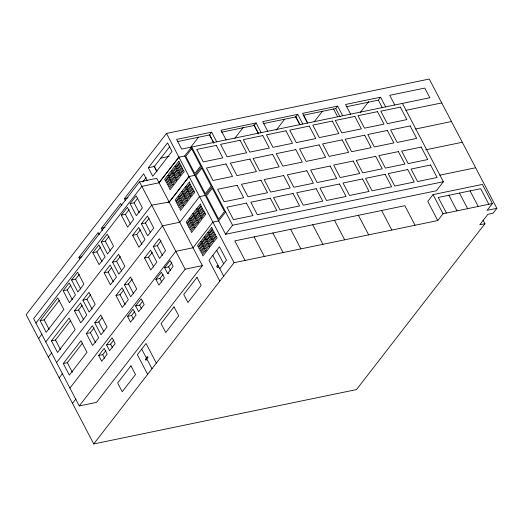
<?xml version="1.0" encoding="UTF-8"?>
<svg xmlns="http://www.w3.org/2000/svg" width="523" height="523" viewBox="0 0 523 523"><rect width="100%" height="100%" fill="white"/><g stroke="black" fill="none" stroke-linecap="round" stroke-linejoin="round"><path stroke-width="0.78" d="M484.932 223.713L479.781 224.779L487.92 214.273L493.071 213.207L496.85 208.324L429.265 79.045L166.51 133.417L26.15 314.676L93.735 443.955L356.49 389.583L484.932 223.713L483.069 220.157M79.653 258.8L78.914 257.381L98.161 232.532L99.272 234.657M102.554 230.421L101.442 228.29L120.682 203.44L121.794 205.572M125.533 200.747L124.422 198.616L143.662 173.767L147.375 180.866M148.323 167.746L167.569 142.897L172.021 151.409L152.775 176.264L148.323 167.746L154.383 166.491L169.681 146.741M139.517 181.893L33.622 318.644L79.261 405.946L96.493 402.377L202.381 265.632L156.743 178.33L139.517 181.893L185.155 269.195L79.261 405.946M142.746 181.932L146.179 177.5M35.95 323.103L141.844 186.358L159.077 182.789L178.918 157.162L184.691 155.972L191.68 146.95L232.572 225.25L225.59 234.271L184.691 155.972M130.083 203.669L136.13 195.864L142.387 207.84L136.346 215.646L130.083 203.669L134.123 202.832L137.843 198.027M121.356 215.169L127.403 207.363L133.666 219.34L127.619 227.145L121.356 215.169L125.402 214.332L129.122 209.527M63.159 290.716L69.206 282.91L75.469 294.887L69.422 302.693L63.159 290.716L67.206 289.879L70.925 285.074M40.121 320.704L57.778 297.901L63.839 309.492L46.181 332.301L40.121 320.704L44.161 319.873L59.367 300.228M71.586 279.995L77.633 272.189L83.896 284.166L77.849 291.971L71.586 279.995L75.573 279.171L79.293 274.366M92.819 252.701L98.86 244.895L105.123 256.871L99.076 264.677L92.819 252.701L96.86 251.864L100.579 247.059M101.24 241.979L107.287 234.173L113.55 246.15L107.503 253.962L101.24 241.979L105.286 241.142L109.006 236.344M38.63 338.544L41.971 334.014M190.32 147.78L198.616 137.072M45.776 341.892L151.67 205.147L169.158 202.081L189.058 176.545L194.811 175.342L201.793 166.314M177.611 141.576L209.475 134.986L211.652 132.175L216.705 141.844M141.406 223.811L147.453 216.006L153.71 227.982L147.669 235.788L141.406 223.811L145.446 222.975L149.166 218.176M132.679 235.311L138.726 227.505L144.989 239.482L138.941 247.287L132.679 235.311L136.719 234.474L140.439 229.669M74.482 310.858L80.529 303.052L86.792 315.029L80.745 322.835L74.482 310.858L78.528 310.021L82.248 305.216M82.909 300.137L88.956 292.331L95.219 304.308L89.172 312.113L82.909 300.137L86.949 299.3L90.669 294.501M51.437 340.852L69.101 318.043L75.162 329.634L57.504 352.443L51.437 340.852L55.484 340.015L70.69 320.377M104.142 272.849L110.183 265.043L116.446 277.02L110.399 284.826L104.142 272.849L108.183 272.012L111.438 267.809M112.563 262.128L118.61 254.322L124.873 266.299L118.826 274.104L112.563 262.128L116.609 261.291L120.329 256.486M189.058 176.545L169.21 202.172L168.079 202.27M56.582 362.57L162.476 225.825L179.709 222.255L199.551 196.628L205.304 195.439L212.292 186.417M234.801 138.327L243.11 127.592M153.259 246.49L159.299 238.684L165.562 250.661L159.522 258.467L153.259 246.49L157.299 245.653L161.019 240.848M144.531 257.989L150.578 250.184L156.841 262.16L150.794 269.966L144.531 257.989L148.571 257.153L152.291 252.348M86.334 333.537L92.381 325.731L98.644 337.708L92.597 345.513L86.334 333.537L90.374 332.7L94.094 327.895M63.29 363.531L80.954 340.721L87.014 352.312L69.35 375.122L63.29 363.531L67.336 362.694L82.542 343.049M94.761 322.815L100.808 315.009L107.065 326.986L101.024 334.792L94.761 322.815L98.801 321.978L102.057 317.775M115.988 295.521L122.036 287.715L128.298 299.692L122.251 307.498L115.988 295.521L120.035 294.684L123.755 289.886M124.415 284.806L130.462 277L136.725 288.977L130.678 296.783L124.415 284.806L128.455 283.969L132.175 279.164M221.307 132.247L254.171 125.448L256.087 122.977L261.14 132.646M59.197 377.887L62.603 373.481M69.919 388.066L175.813 251.321L193.039 247.758L212.887 222.131L218.627 220.941L225.616 211.92M164.601 267.698L170.132 260.552L173.152 266.325L167.615 273.47L164.601 267.698L168.641 266.861L171.871 262.69M155.867 279.321L161.404 272.176L164.418 277.948L158.887 285.094L155.867 279.321L159.907 278.484L163.137 274.314M127.52 316.35L133.051 309.204L136.072 314.977L130.534 322.122L127.52 316.35L131.561 315.513L134.784 311.342M135.614 305.929L141.145 298.783L144.165 304.563L138.634 311.708L135.614 305.929L139.654 305.099L142.884 300.928M106.581 344.951L112.118 337.806L115.138 343.585L109.601 350.73L106.581 344.951L110.628 344.114L113.851 339.95M98.67 355.49L104.201 348.344L107.222 354.117L101.691 361.262L98.67 355.49L102.711 354.653L105.94 350.488M276.183 130.142L284.643 119.218M72.527 403.383L75.94 398.977M263.252 123.644L295.757 116.917L297.737 114.36L302.797 124.029M314.107 121.918L322.423 111.183M307.426 122.84L303.458 115.243L335.727 108.568L337.636 106.104L342.689 115.773M219.823 268.75L226.472 260.16L219.464 246.758L208.971 260.31L219.843 281.106M93.735 443.955L234.095 262.696L437.777 220.549L443.046 213.744L492.398 203.532L482.389 184.397L433.044 194.608L427.775 201.414L437.777 220.549M360.308 112.438L368.728 101.56M346.461 106.738L378.325 100.148L380.594 97.213L385.647 106.882M402.481 103.443L443.373 181.743L436.391 190.764L225.59 234.271M492.398 203.532L487.129 210.338L496.85 208.324M159.012 182.671L178.918 157.162M48.351 357.137L51.77 352.75M415.628 129.024L451.467 121.506M211.652 132.175L176.604 139.425L181.658 149.094L429.834 97.736L424.781 88.067L389.733 95.323L394.793 104.992M256.087 122.977L221.039 130.227L226.093 139.903M297.737 114.36L262.696 121.611L267.75 131.28M337.636 106.104L302.588 113.354L307.642 123.023M380.594 97.213L345.553 104.463L350.606 114.132M160.358 158.214L169.047 156.416M405.861 110.327L441.745 102.92M124.422 198.616L127.998 197.877M425.624 149.846L462.312 142.256M101.442 228.29L105.025 227.551M439.745 175.185L475.642 167.752M232.572 225.25L443.373 181.743M78.914 257.381L81.869 256.767M185.155 269.195L202.381 265.632M167.615 273.47L168.962 273.189M488.842 204.271L480.696 188.692L438.248 197.478L446.394 213.051M470.085 190.888L478.225 206.467M459.475 193.085L467.614 208.664M448.865 195.282L457.004 210.854M433.044 194.608L443.046 213.744M378.325 100.148L382.293 107.745M415.059 225.25L404.835 205.689L234.82 240.874L245.045 260.428M335.727 108.568L340.061 116.858M333.576 109.013L337.551 116.609M381.627 210.494L391.851 230.055M358.412 215.299L368.637 234.853M295.861 116.773L299.999 124.683M295.757 116.917L299.731 124.513M334.459 220.255L344.683 239.815M312.715 224.753L322.946 244.313M253.825 124.598L258.715 133.953M254.171 125.448L258.506 133.738M290.651 229.316L300.875 248.876M272.856 233.003L283.08 252.563M209.69 134.816L211.573 138.412M212.325 139.85L213.829 142.727M209.475 134.986L213.809 143.269M254.106 236.88L264.331 256.44M166.51 133.417L234.095 262.696M216.659 250.38L223.667 263.782M212.815 255.342L223.687 276.137M154.383 166.491L156.985 171.459M153.886 165.928L156.521 170.962M168.641 266.861L170.524 270.469M145.446 222.975L150.238 232.134M157.299 245.653L162.457 255.518M134.123 202.832L139.281 212.698M159.907 278.484L161.797 282.093M136.719 234.474L141.877 244.339M148.571 257.153L153.729 267.018M125.402 214.332L130.554 224.197M139.654 305.099L141.543 308.707M116.609 261.291L121.761 271.156M128.455 283.969L133.613 293.834M105.286 241.142L110.438 251.007M131.561 315.513L133.443 319.122M156.325 363.125L146.054 343.48L137.372 354.686L147.643 374.331M108.183 272.012L113.341 281.871M120.035 294.684L125.187 304.549M96.86 251.864L102.018 261.729M141.713 349.083L151.984 368.728M110.628 344.114L112.51 347.723M86.949 299.3L92.107 309.165M98.801 321.978L103.959 331.844M75.573 279.171L80.732 289.029M102.711 354.653L104.6 358.262M78.528 310.021L83.68 319.886M90.374 332.7L95.532 342.565M67.206 289.879L72.357 299.738M55.484 340.015L60.472 349.56M67.336 362.694L72.324 372.239M44.161 319.873L49.149 329.418M167.759 175.31L164.647 179.317L165.34 180.638L168.445 176.624L167.759 175.31M171.374 170.635L168.269 174.643L168.962 175.963L172.067 171.949L171.374 170.635M175.048 165.889L171.943 169.897L172.629 171.217L175.741 167.21L175.048 165.889M178.827 161.234L175.721 165.242L176.414 166.562L179.52 162.555L178.827 161.234M168.837 177.375L165.732 181.383L166.419 182.704L169.524 178.689L168.837 177.375M172.551 172.682L169.445 176.689L170.132 178.01L173.237 173.996L172.551 172.682M179.801 163.451L176.696 167.458L177.389 168.779L180.494 164.765L179.801 163.451M176.244 168.216L173.133 172.23L173.826 173.544L176.931 169.537L176.244 168.216M191.699 148.761L185.822 156.351L194.791 173.525L200.669 165.935L191.699 148.761M170.021 179.637L166.915 183.645L167.602 184.965L170.707 180.951L170.021 179.637M173.767 174.957L170.661 178.964L171.348 180.285L174.453 176.271L173.767 174.957M177.336 170.308L174.231 174.316L174.917 175.636L178.023 171.622L177.336 170.308M181.017 165.706L177.912 169.72L178.605 171.034L181.71 167.027L181.017 165.706M171.198 181.893L168.092 185.907L168.785 187.221L171.89 183.213L171.198 181.893M174.937 177.205L171.832 181.22L172.518 182.534L175.623 178.526L174.937 177.205M178.65 172.61L175.545 176.617L176.231 177.938L179.337 173.93L178.65 172.61M182.298 167.968L179.193 171.975L179.879 173.296L182.985 169.282L182.298 167.968M172.492 184.364L169.387 188.378L170.073 189.692L173.178 185.685L172.492 184.364M176.14 179.722L173.035 183.73L173.728 185.05L176.833 181.036L176.14 179.722M179.801 174.911L176.696 178.918L177.382 180.239L180.487 176.231L179.801 174.911M183.488 170.191L180.383 174.198L181.076 175.519L184.181 171.505L183.488 170.191M178.232 196.099L175.127 200.106L175.813 201.427L178.918 197.413L178.232 196.099M181.847 191.425L178.742 195.432L179.435 196.753L182.54 192.739L181.847 191.425M185.521 186.678L182.416 190.692L183.109 192.006L186.214 187.999L185.521 186.678M189.306 182.024L186.201 186.038L186.888 187.352L189.993 183.344L189.306 182.024M201.813 168.131L195.935 175.721L205.284 193.621L211.168 186.031L201.813 168.131M179.311 198.165L176.205 202.172L176.892 203.493L179.997 199.479L179.311 198.165M183.024 193.471L179.919 197.478L180.605 198.799L183.71 194.785L183.024 193.471M190.28 184.24L187.175 188.247L187.862 189.568L190.967 185.56L190.28 184.24M186.718 189.006L183.612 193.02L184.299 194.34L187.404 190.326L186.718 189.006M180.494 200.427L177.389 204.434L178.075 205.755L181.18 201.741L180.494 200.427M184.24 195.746L181.135 199.753L181.821 201.074L184.926 197.06L184.24 195.746M187.809 191.098L184.704 195.105L185.39 196.426L188.496 192.418L187.809 191.098M191.49 186.495L188.385 190.509L189.078 191.823L192.183 187.816L191.49 186.495M181.671 202.682L178.565 206.696L179.258 208.01L182.364 204.003L181.671 202.682M185.41 197.995L182.305 202.009L182.991 203.323L186.096 199.315L185.41 197.995M189.123 193.399L186.018 197.406L186.704 198.727L189.81 194.719L189.123 193.399M192.771 188.757L189.666 192.765L190.352 194.085L193.458 190.071L192.771 188.757M182.965 205.153L179.86 209.167L180.546 210.481L183.651 206.474L182.965 205.153M186.613 200.512L183.508 204.519L184.201 205.84L187.306 201.832L186.613 200.512M190.274 195.7L187.169 199.714L187.855 201.028L190.967 197.021L190.274 195.7M193.968 190.98L190.862 194.987L191.549 196.308L194.654 192.294L193.968 190.98M212.312 188.228L206.435 195.824L218.607 219.124L224.485 211.534L212.312 188.228M189.28 218.137L186.175 222.151L186.861 223.465L189.967 219.457L189.28 218.137M192.902 213.462L189.797 217.476L190.483 218.791L193.588 214.783L192.902 213.462M196.57 208.723L193.464 212.73L194.157 214.051L197.263 210.037L196.57 208.723M200.355 204.062L197.249 208.076L197.936 209.396L201.041 205.382L200.355 204.062M190.359 220.203L187.254 224.21L187.947 225.531L191.052 221.523L190.359 220.203M194.072 215.509L190.967 219.523L191.66 220.837L194.765 216.829L194.072 215.509M201.329 206.278L198.224 210.292L198.91 211.606L202.015 207.598L201.329 206.278M197.766 211.05L194.661 215.058L195.347 216.378L198.452 212.371L197.766 211.05M191.542 222.465L188.437 226.479L189.123 227.793L192.229 223.785L191.542 222.465M195.288 217.784L192.183 221.798L192.869 223.112L195.975 219.104L195.288 217.784M198.858 213.136L195.752 217.15L196.445 218.464L199.551 214.456L198.858 213.136M202.545 208.54L199.44 212.547L200.126 213.868L203.231 209.854L202.545 208.54M192.726 224.727L189.62 228.734L190.307 230.055L193.412 226.041L192.726 224.727M196.458 220.039L193.353 224.047L194.04 225.367L197.145 221.353L196.458 220.039M200.172 215.437L197.066 219.451L197.753 220.765L200.865 216.757L200.172 215.437M203.82 210.795L200.714 214.809L201.401 216.123L204.506 212.116L203.82 210.795M194.013 227.198L190.908 231.205L191.601 232.526L194.706 228.512L194.013 227.198M197.668 222.55L194.563 226.564L195.249 227.878L198.354 223.87L197.668 222.55M201.322 217.745L198.217 221.752L198.91 223.073L202.015 219.059L201.322 217.745M205.016 213.018L201.911 217.025L202.597 218.346L205.702 214.338L205.016 213.018M200.636 241.521L197.531 245.529L198.224 246.849L201.329 242.835L200.636 241.521M204.258 236.847L201.152 240.855L201.839 242.175L204.944 238.161L204.258 236.847M207.932 232.101L204.826 236.108L205.513 237.429L208.618 233.421L207.932 232.101M211.71 227.446L208.605 231.454L209.298 232.774L212.403 228.767L211.71 227.446M201.715 243.587L198.609 247.595L199.302 248.915L202.408 244.901L201.715 243.587M205.428 238.893L202.323 242.901L203.016 244.221L206.121 240.207L205.428 238.893M212.684 229.662L209.579 233.67L210.266 234.99L213.377 230.976L212.684 229.662M209.122 234.428L206.016 238.442L206.709 239.756L209.815 235.749L209.122 234.428M202.898 245.849L199.793 249.857L200.486 251.177L203.591 247.163L202.898 245.849M206.644 241.168L203.539 245.176L204.232 246.496L207.337 242.482L206.644 241.168M210.213 236.52L207.108 240.528L207.801 241.848L210.906 237.834L210.213 236.52M213.9 231.918L210.795 235.932L211.482 237.246L214.587 233.238L213.9 231.918M204.081 248.105L200.976 252.119L201.662 253.433L204.768 249.425L204.081 248.105M207.814 243.417L204.709 247.431L205.402 248.745L208.507 244.738L207.814 243.417M211.527 238.821L208.422 242.829L209.115 244.149L212.22 240.142L211.527 238.821M215.175 234.18L212.07 238.187L212.763 239.508L215.868 235.494L215.175 234.18M205.369 250.576L202.264 254.59L202.957 255.904L206.062 251.896L205.369 250.576M212.684 241.123L209.579 245.137L210.266 246.451L213.371 242.443L212.684 241.123M209.023 245.934L205.918 249.942L206.605 251.262L209.71 247.255L209.023 245.934M216.372 236.403L213.266 240.41L213.959 241.731L217.065 237.717L216.372 236.403M174.022 306.844L161.071 323.56L165.752 332.517L178.703 315.8L174.022 306.844M196.981 277.386L183.756 294.469L187.947 302.49L201.172 285.408L196.981 277.386M130.94 365.825L117.655 382.973L122.225 391.714L135.503 374.56L130.94 365.825M377.508 111.654L357.974 115.701L364.492 128.168L384.026 124.128L377.508 111.654M332.314 121.088L312.78 125.128L319.305 137.601L338.839 133.561L332.314 121.088M354.849 116.407L335.315 120.453L341.839 132.92L361.367 128.88L354.849 116.407M240.096 140.301L220.569 144.341L227.087 156.815L246.621 152.775L240.096 140.301M262.808 135.601L243.273 139.648L249.791 152.115L269.325 148.074L262.808 135.601M285.976 130.822L266.442 134.862L272.967 147.336L292.494 143.295L285.976 130.822M400.337 107.143L380.809 111.183L387.327 123.657L406.861 119.61L400.337 107.143M309.283 126.102L289.755 130.149L296.273 142.616L315.807 138.575L309.283 126.102M216.287 145.401L196.753 149.447L203.277 161.914L222.805 157.874L216.287 145.401M387.327 130.449L367.8 134.489L374.318 146.963L393.852 142.916L387.327 130.449M342.14 139.876L322.606 143.923L329.124 156.39L348.658 152.35L342.14 139.876M364.675 135.202L345.141 139.242L351.659 151.716L371.193 147.669L364.675 135.202M225.995 163.974L206.467 168.02L212.985 180.487L232.519 176.447L225.995 163.974M249.922 159.09L230.388 163.137L236.912 175.604L256.44 171.564L249.922 159.09M272.627 154.396L253.099 158.436L259.617 170.91L279.151 166.863L272.627 154.396M295.802 149.611L276.268 153.651L282.786 166.124L302.32 162.084L295.802 149.611M410.163 125.932L390.629 129.972L397.147 142.446L416.681 138.399L410.163 125.932M319.108 144.897L299.574 148.937L306.092 161.411L325.626 157.364L319.108 144.897M398.389 151.598L378.855 155.638L385.379 168.112L404.907 164.072L398.389 151.598M353.195 161.032L333.667 165.072L340.185 177.545L359.719 173.505L353.195 161.032M375.73 156.351L356.196 160.391L362.72 172.865L382.248 168.824L375.73 156.351M260.984 180.245L241.449 184.286L247.967 196.759L267.501 192.719L260.984 180.245M283.688 175.545L264.154 179.585L270.679 192.059L290.206 188.019L283.688 175.545M306.857 170.766L287.323 174.806L293.848 187.28L313.375 183.233L306.857 170.766M421.218 147.081L401.69 151.127L408.208 163.594L427.742 159.554L421.218 147.081M237.128 185.266L217.594 189.306L224.119 201.78L243.646 197.74L237.128 185.266M330.163 166.046L310.636 170.086L317.154 182.56L336.688 178.52L330.163 166.046M362.557 178.971L343.029 183.011L349.547 195.484L369.081 191.444L362.557 178.971M385.091 174.29L365.557 178.336L372.082 190.803L391.609 186.763L385.091 174.29M407.75 169.537L388.216 173.584L394.741 186.051L414.268 182.011L407.75 169.537M246.464 203.127L226.93 207.167L233.454 219.64L252.982 215.6L246.464 203.127M270.339 198.184L250.811 202.224L257.329 214.698L276.863 210.658L270.339 198.184M293.05 193.484L273.516 197.531L280.034 209.998L299.568 205.957L293.05 193.484M316.219 188.705L296.685 192.745L303.209 205.219L322.737 201.172L316.219 188.705M430.579 165.02L411.052 169.066L417.57 181.533L437.104 177.493L430.579 165.02M339.525 183.985L319.998 188.032L326.515 200.499L346.049 196.458L339.525 183.985M216.967 266.115A1.131 0.654 78.3 0 0 217.81 267.73A1.131 0.654 78.3 0 0 218.091 266.011A1.131 0.654 78.3 0 0 216.967 266.115M147.015 357.085A0.798 0.458 78.3 0 0 147.551 358.294A0.798 0.458 78.3 0 0 147.832 357.15A0.798 0.458 78.3 0 0 147.015 357.085M145.518 359.209A0.732 0.425 78.3 0 0 146.1 360.216A0.732 0.425 78.3 0 0 146.237 359.066A0.732 0.425 78.3 0 0 145.518 359.209"/></g></svg>
